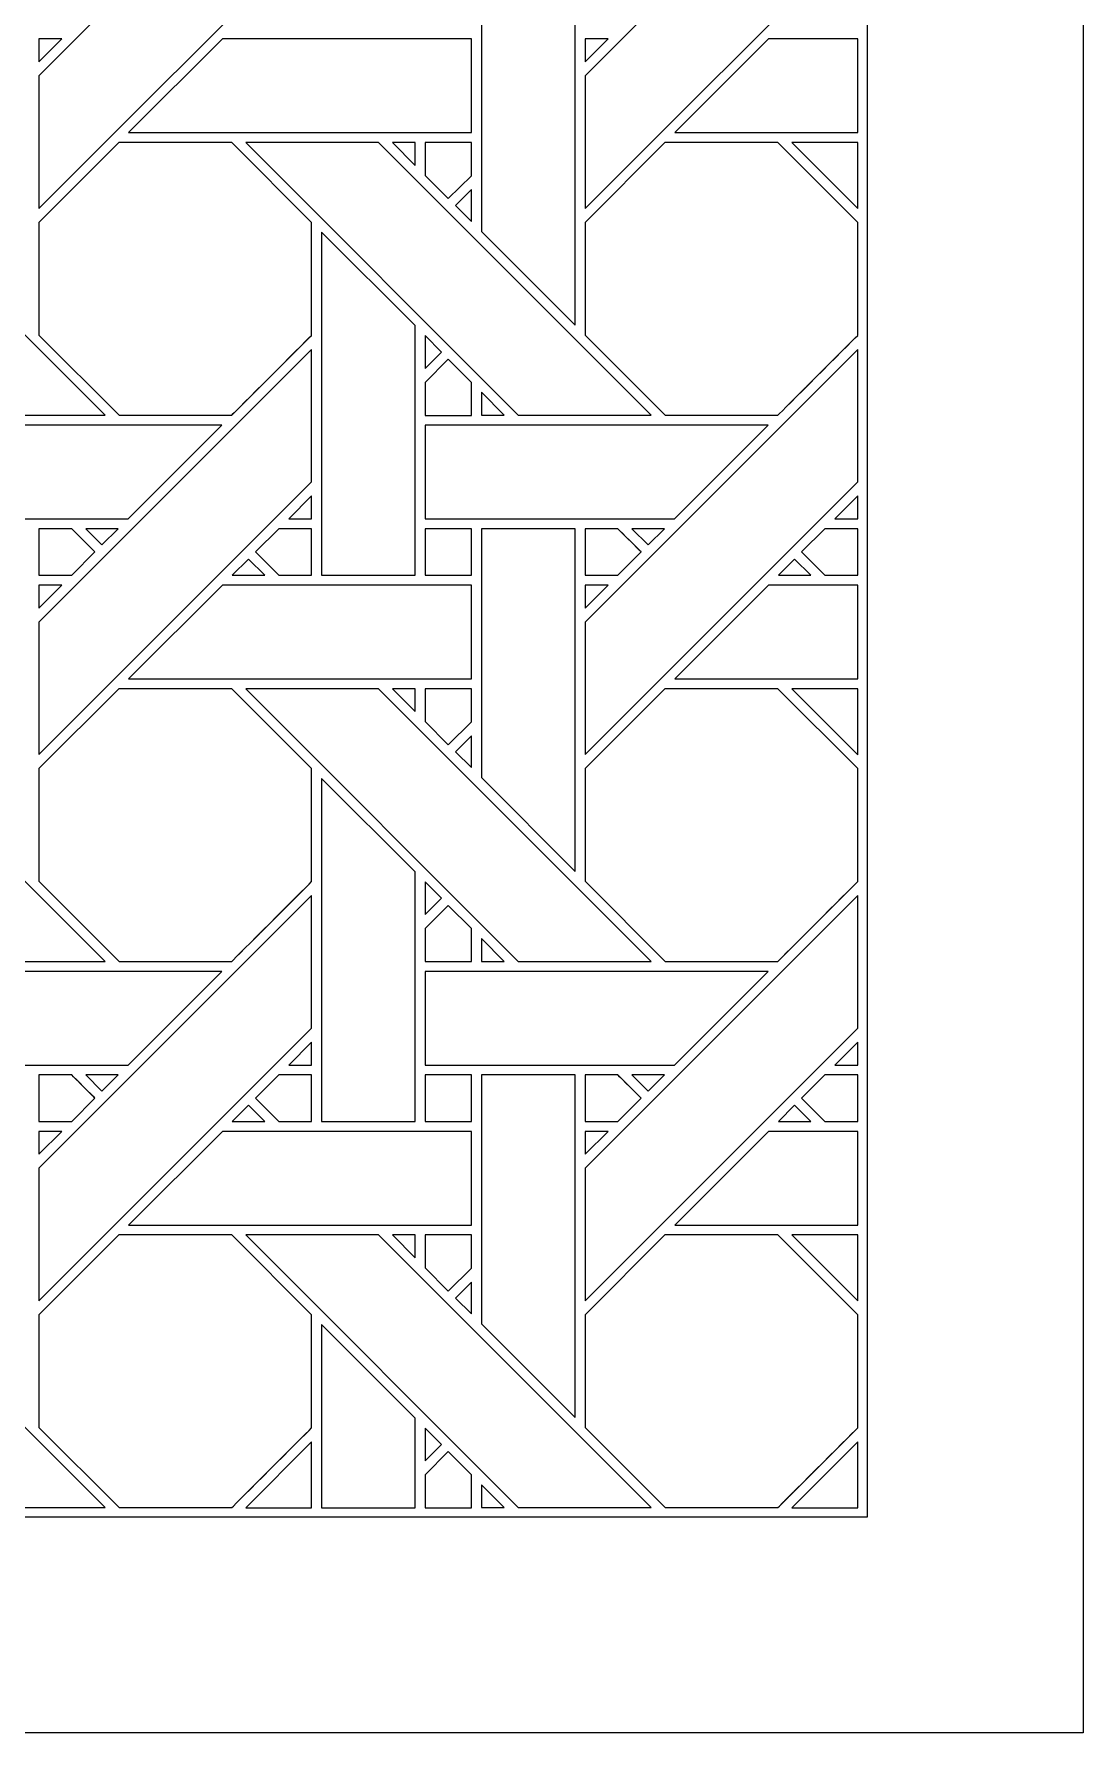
# Model space of a CAD drawing. Header units: inches. Extents: x 9.38 to 15.38, y 6.09 to 12.09.
# Drawn here: x 13.561 to 15.383, y 6.095 to 9.046 of the extents above; entities that cross this region are included whole.
import ezdxf

# ---------------------------------------------------------------- set-up
doc = ezdxf.new("R2010")
doc.units = ezdxf.units.IN
doc.header["$MEASUREMENT"] = 0
doc.layers.add('Design', color=7, linetype='Continuous', lineweight=0)

msp = doc.modelspace()

# ---------------------------------------------------------------- linework, layer by layer
at = {"layer": 'Design'}
for points, knots in [([(9.3829, 12.0948), (9.3829, 12.0948), (9.3829, 6.0948), (9.3829, 6.0948), (9.3829, 6.0948), (15.3829, 6.0948), (15.3829, 6.0948), (15.3829, 6.0948), (15.3829, 12.0948), (15.3829, 12.0948), (15.3829, 12.0948), (9.3829, 12.0948), (9.3829, 12.0948)], [0, 0, 0, 0, 1, 1, 1, 2, 2, 2, 3, 3, 3, 4, 4, 4, 4]), ([(9.7577, 11.7199), (9.7577, 11.7199), (9.7577, 6.4696), (9.7577, 6.4696), (9.7577, 6.4696), (15.008, 6.4696), (15.008, 6.4696), (15.008, 6.4696), (15.008, 11.7199), (15.008, 11.7199), (15.008, 11.7199), (9.7577, 11.7199), (9.7577, 11.7199)], [0, 0, 0, 0, 1, 1, 1, 2, 2, 2, 3, 3, 3, 4, 4, 4, 4]), ([(14.0428, 9.2166), (14.0428, 9.2166), (13.5691, 8.743), (13.5691, 8.743), (13.5691, 8.743), (13.5691, 8.9731), (13.5691, 8.9731), (13.5691, 8.9731), (14.0428, 9.4467), (14.0428, 9.4467), (14.0428, 9.4467), (14.0428, 9.2166), (14.0428, 9.2166)], [0, 0, 0, 0, 1, 1, 1, 2, 2, 2, 3, 3, 3, 4, 4, 4, 4]), ([(14.9915, 9.2166), (14.9915, 9.2166), (14.5179, 8.743), (14.5179, 8.743), (14.5179, 8.743), (14.5179, 8.9731), (14.5179, 8.9731), (14.5179, 8.9731), (14.9915, 9.4467), (14.9915, 9.4467), (14.9915, 9.4467), (14.9915, 9.2166), (14.9915, 9.2166)], [0, 0, 0, 0, 1, 1, 1, 2, 2, 2, 3, 3, 3, 4, 4, 4, 4]), ([(14.5007, 8.5401), (14.5007, 8.5401), (14.3378, 8.703), (14.3378, 8.703), (14.3378, 8.703), (14.3378, 9.1352), (14.3378, 9.1352), (14.3378, 9.1352), (14.5007, 9.1352), (14.5007, 9.1352), (14.5007, 9.1352), (14.5007, 8.5401), (14.5007, 8.5401)], [0, 0, 0, 0, 1, 1, 1, 2, 2, 2, 3, 3, 3, 4, 4, 4, 4]), ([(13.609, 9.0373), (13.609, 9.0373), (13.5691, 8.9975), (13.5691, 8.9975), (13.5691, 8.9975), (13.5691, 9.0373), (13.5691, 9.0373), (13.5691, 9.0373), (13.609, 9.0373), (13.609, 9.0373)], [0, 0, 0, 0, 1, 1, 1, 2, 2, 2, 3, 3, 3, 3]), ([(14.3203, 9.0373), (14.3203, 9.0373), (14.3203, 8.8745), (14.3203, 8.8745), (14.3203, 8.8745), (13.725, 8.8745), (13.725, 8.8745), (13.725, 8.8745), (13.8878, 9.0373), (13.8878, 9.0373), (13.8878, 9.0373), (14.3203, 9.0373), (14.3203, 9.0373)], [0, 0, 0, 0, 1, 1, 1, 2, 2, 2, 3, 3, 3, 4, 4, 4, 4]), ([(14.5577, 9.0373), (14.5577, 9.0373), (14.5179, 8.9974), (14.5179, 8.9974), (14.5179, 8.9974), (14.5179, 9.0373), (14.5179, 9.0373), (14.5179, 9.0373), (14.5577, 9.0373), (14.5577, 9.0373)], [0, 0, 0, 0, 1, 1, 1, 2, 2, 2, 3, 3, 3, 3]), ([(14.9915, 8.8745), (14.9915, 8.8745), (14.6737, 8.8745), (14.6737, 8.8745), (14.6737, 8.8745), (14.8365, 9.0373), (14.8365, 9.0373), (14.8365, 9.0373), (14.9915, 9.0373), (14.9915, 9.0373), (14.9915, 9.0373), (14.9915, 8.8745), (14.9915, 8.8745)], [0, 0, 0, 0, 1, 1, 1, 2, 2, 2, 3, 3, 3, 4, 4, 4, 4]), ([(13.4531, 8.3837), (13.4531, 8.3837), (12.9795, 8.8573), (12.9795, 8.8573), (12.9795, 8.8573), (13.2105, 8.8573), (13.2105, 8.8573), (13.2105, 8.8573), (13.6841, 8.3837), (13.6841, 8.3837), (13.6841, 8.3837), (13.4531, 8.3837), (13.4531, 8.3837)], [0, 0, 0, 0, 1, 1, 1, 2, 2, 2, 3, 3, 3, 4, 4, 4, 4]), ([(13.7078, 8.8573), (13.7078, 8.8573), (13.904, 8.8573), (13.904, 8.8573), (13.904, 8.8573), (14.0428, 8.7186), (14.0428, 8.7186), (14.0428, 8.7186), (14.0428, 8.5224), (14.0428, 8.5224), (14.025, 8.5045), (13.9131, 8.3927), (13.9041, 8.3837), (13.9041, 8.3837), (13.7084, 8.3837), (13.7084, 8.3837), (13.7084, 8.3837), (13.5691, 8.5229), (13.5691, 8.5229), (13.5691, 8.5229), (13.5691, 8.7186), (13.5691, 8.7186), (13.5691, 8.7186), (13.7078, 8.8573), (13.7078, 8.8573)], [0, 0, 0, 0, 1, 1, 1, 2, 2, 2, 3, 3, 3, 4, 4, 4, 5, 5, 5, 6, 6, 6, 7, 7, 7, 8, 8, 8, 8]), ([(14.0428, 8.5224), (14.0243, 8.5038), (13.9125, 8.3922), (13.9041, 8.3837), (13.9041, 8.3837), (13.7084, 8.3837), (13.7084, 8.3837), (13.7084, 8.3837), (13.5691, 8.5229), (13.5691, 8.5229), (13.5691, 8.5229), (13.5691, 8.7186), (13.5691, 8.7186), (13.5691, 8.7186), (13.7078, 8.8573), (13.7078, 8.8573), (13.7078, 8.8573), (13.904, 8.8573), (13.904, 8.8573), (13.904, 8.8573), (14.0428, 8.7186), (14.0428, 8.7186), (14.0428, 8.7186), (14.0428, 8.5224), (14.0428, 8.5224)], [0, 0, 0, 0, 1, 1, 1, 2, 2, 2, 3, 3, 3, 4, 4, 4, 5, 5, 5, 6, 6, 6, 7, 7, 7, 8, 8, 8, 8]), ([(14.4018, 8.3837), (14.4018, 8.3837), (13.9283, 8.8573), (13.9283, 8.8573), (13.9283, 8.8573), (14.1592, 8.8573), (14.1592, 8.8573), (14.1592, 8.8573), (14.6329, 8.3837), (14.6329, 8.3837), (14.6329, 8.3837), (14.4018, 8.3837), (14.4018, 8.3837)], [0, 0, 0, 0, 1, 1, 1, 2, 2, 2, 3, 3, 3, 4, 4, 4, 4]), ([(14.2228, 8.8573), (14.2228, 8.8573), (14.2228, 8.8175), (14.2228, 8.8175), (14.2228, 8.8175), (14.1833, 8.8573), (14.1833, 8.8573), (14.1833, 8.8573), (14.2228, 8.8573), (14.2228, 8.8573)], [0, 0, 0, 0, 1, 1, 1, 2, 2, 2, 3, 3, 3, 3]), ([(14.3203, 8.8573), (14.3203, 8.8573), (14.3203, 8.7997), (14.3203, 8.7997), (14.3203, 8.7997), (14.2803, 8.7598), (14.2803, 8.7598), (14.2803, 8.7598), (14.24, 8.8001), (14.24, 8.8001), (14.24, 8.8001), (14.24, 8.8573), (14.24, 8.8573), (14.24, 8.8573), (14.3203, 8.8573), (14.3203, 8.8573)], [0, 0, 0, 0, 1, 1, 1, 2, 2, 2, 3, 3, 3, 4, 4, 4, 5, 5, 5, 5]), ([(14.2803, 8.7598), (14.2803, 8.7598), (14.24, 8.8001), (14.24, 8.8001), (14.24, 8.8001), (14.24, 8.8573), (14.24, 8.8573), (14.24, 8.8573), (14.3203, 8.8573), (14.3203, 8.8573), (14.3203, 8.8573), (14.3203, 8.7997), (14.3203, 8.7997), (14.3203, 8.7997), (14.2803, 8.7598), (14.2803, 8.7598)], [0, 0, 0, 0, 1, 1, 1, 2, 2, 2, 3, 3, 3, 4, 4, 4, 5, 5, 5, 5]), ([(14.8528, 8.3837), (14.8528, 8.3837), (14.6571, 8.3837), (14.6571, 8.3837), (14.6571, 8.3837), (14.5179, 8.5229), (14.5179, 8.5229), (14.5179, 8.5229), (14.5179, 8.7186), (14.5179, 8.7186), (14.5179, 8.7186), (14.6566, 8.8573), (14.6566, 8.8573), (14.6566, 8.8573), (14.8528, 8.8573), (14.8528, 8.8573), (14.8528, 8.8573), (14.9915, 8.7186), (14.9915, 8.7186), (14.9915, 8.7186), (14.9915, 8.5224), (14.9915, 8.5224), (14.9737, 8.5045), (14.8618, 8.3927), (14.8528, 8.3837)], [0, 0, 0, 0, 1, 1, 1, 2, 2, 2, 3, 3, 3, 4, 4, 4, 5, 5, 5, 6, 6, 6, 7, 7, 7, 8, 8, 8, 8]), ([(14.9915, 8.5224), (14.9735, 8.5042), (14.8616, 8.3925), (14.8528, 8.3837), (14.8528, 8.3837), (14.6571, 8.3837), (14.6571, 8.3837), (14.6571, 8.3837), (14.5179, 8.5229), (14.5179, 8.5229), (14.5179, 8.5229), (14.5179, 8.7186), (14.5179, 8.7186), (14.5179, 8.7186), (14.6566, 8.8573), (14.6566, 8.8573), (14.6566, 8.8573), (14.8528, 8.8573), (14.8528, 8.8573), (14.8528, 8.8573), (14.9915, 8.7186), (14.9915, 8.7186), (14.9915, 8.7186), (14.9915, 8.5224), (14.9915, 8.5224)], [0, 0, 0, 0, 1, 1, 1, 2, 2, 2, 3, 3, 3, 4, 4, 4, 5, 5, 5, 6, 6, 6, 7, 7, 7, 8, 8, 8, 8]), ([(14.877, 8.8573), (14.877, 8.8573), (14.9915, 8.8573), (14.9915, 8.8573), (14.9915, 8.8573), (14.9915, 8.7428), (14.9915, 8.7428), (14.9915, 8.7428), (14.877, 8.8573), (14.877, 8.8573)], [0, 0, 0, 0, 1, 1, 1, 2, 2, 2, 3, 3, 3, 3]), ([(14.3203, 8.7755), (14.3203, 8.7755), (14.3203, 8.7203), (14.3203, 8.7203), (14.3203, 8.7203), (14.2925, 8.7477), (14.2925, 8.7477), (14.2925, 8.7477), (14.3203, 8.7755), (14.3203, 8.7755)], [0, 0, 0, 0, 1, 1, 1, 2, 2, 2, 3, 3, 3, 3]), ([(14.0599, 8.1057), (14.0599, 8.1057), (14.0599, 8.7015), (14.0599, 8.7015), (14.0599, 8.7015), (14.2227, 8.5394), (14.2227, 8.5394), (14.2227, 8.5394), (14.2227, 8.1057), (14.2227, 8.1057), (14.2227, 8.1057), (14.0599, 8.1057), (14.0599, 8.1057)], [0, 0, 0, 0, 1, 1, 1, 2, 2, 2, 3, 3, 3, 4, 4, 4, 4]), ([(14.24, 8.4651), (14.24, 8.4651), (14.24, 8.5219), (14.24, 8.5219), (14.24, 8.5219), (14.2682, 8.4933), (14.2682, 8.4933), (14.2682, 8.4933), (14.24, 8.4651), (14.24, 8.4651)], [0, 0, 0, 0, 1, 1, 1, 2, 2, 2, 3, 3, 3, 3]), ([(14.0428, 8.2679), (14.0428, 8.2679), (13.5691, 7.7943), (13.5691, 7.7943), (13.5691, 7.7943), (13.5691, 8.0244), (13.5691, 8.0244), (13.5691, 8.0244), (14.0428, 8.498), (14.0428, 8.498), (14.0428, 8.498), (14.0428, 8.2679), (14.0428, 8.2679)], [0, 0, 0, 0, 1, 1, 1, 2, 2, 2, 3, 3, 3, 4, 4, 4, 4]), ([(14.24, 8.3834), (14.24, 8.3834), (14.24, 8.4407), (14.24, 8.4407), (14.24, 8.4407), (14.2803, 8.4811), (14.2803, 8.4811), (14.2803, 8.4811), (14.3207, 8.4407), (14.3207, 8.4407), (14.3207, 8.4407), (14.3207, 8.3834), (14.3207, 8.3834), (14.3207, 8.3834), (14.24, 8.3834), (14.24, 8.3834)], [0, 0, 0, 0, 1, 1, 1, 2, 2, 2, 3, 3, 3, 4, 4, 4, 5, 5, 5, 5]), ([(14.2803, 8.4811), (14.2803, 8.4811), (14.3207, 8.4407), (14.3207, 8.4407), (14.3207, 8.4407), (14.3207, 8.3834), (14.3207, 8.3834), (14.3207, 8.3834), (14.24, 8.3834), (14.24, 8.3834), (14.24, 8.3834), (14.24, 8.4407), (14.24, 8.4407), (14.24, 8.4407), (14.2803, 8.4811), (14.2803, 8.4811)], [0, 0, 0, 0, 1, 1, 1, 2, 2, 2, 3, 3, 3, 4, 4, 4, 5, 5, 5, 5]), ([(14.9915, 8.2679), (14.9915, 8.2679), (14.5179, 7.7943), (14.5179, 7.7943), (14.5179, 7.7943), (14.5179, 8.0244), (14.5179, 8.0244), (14.5179, 8.0244), (14.9915, 8.498), (14.9915, 8.498), (14.9915, 8.498), (14.9915, 8.2679), (14.9915, 8.2679)], [0, 0, 0, 0, 1, 1, 1, 2, 2, 2, 3, 3, 3, 4, 4, 4, 4]), ([(14.3379, 8.3837), (14.3379, 8.3837), (14.3379, 8.4235), (14.3379, 8.4235), (14.3379, 8.4235), (14.3776, 8.3837), (14.3776, 8.3837), (14.3776, 8.3837), (14.3379, 8.3837), (14.3379, 8.3837)], [0, 0, 0, 0, 1, 1, 1, 2, 2, 2, 3, 3, 3, 3]), ([(13.2913, 8.2037), (13.2913, 8.2037), (13.2913, 8.3664), (13.2913, 8.3664), (13.2913, 8.3664), (13.887, 8.3664), (13.887, 8.3664), (13.887, 8.3664), (13.7242, 8.2037), (13.7242, 8.2037), (13.7242, 8.2037), (13.2913, 8.2037), (13.2913, 8.2037)], [0, 0, 0, 0, 1, 1, 1, 2, 2, 2, 3, 3, 3, 4, 4, 4, 4]), ([(14.24, 8.2037), (14.24, 8.2037), (14.24, 8.3664), (14.24, 8.3664), (14.24, 8.3664), (14.8357, 8.3664), (14.8357, 8.3664), (14.8357, 8.3664), (14.673, 8.2037), (14.673, 8.2037), (14.673, 8.2037), (14.24, 8.2037), (14.24, 8.2037)], [0, 0, 0, 0, 1, 1, 1, 2, 2, 2, 3, 3, 3, 4, 4, 4, 4]), ([(14.003, 8.2038), (14.003, 8.2038), (14.0428, 8.2435), (14.0428, 8.2435), (14.0428, 8.2435), (14.0428, 8.2038), (14.0428, 8.2038), (14.0428, 8.2038), (14.003, 8.2038), (14.003, 8.2038)], [0, 0, 0, 0, 1, 1, 1, 2, 2, 2, 3, 3, 3, 3]), ([(14.9517, 8.2038), (14.9517, 8.2038), (14.9915, 8.2435), (14.9915, 8.2435), (14.9915, 8.2435), (14.9915, 8.2038), (14.9915, 8.2038), (14.9915, 8.2038), (14.9517, 8.2038), (14.9517, 8.2038)], [0, 0, 0, 0, 1, 1, 1, 2, 2, 2, 3, 3, 3, 3]), ([(13.6262, 8.1865), (13.6313, 8.1813), (13.6621, 8.1505), (13.6665, 8.1461), (13.6665, 8.1461), (13.6261, 8.1057), (13.6261, 8.1057), (13.6261, 8.1057), (13.5691, 8.1057), (13.5691, 8.1057), (13.5691, 8.1057), (13.5691, 8.1865), (13.5691, 8.1865), (13.5691, 8.1865), (13.6262, 8.1865), (13.6262, 8.1865)], [0, 0, 0, 0, 1, 1, 1, 2, 2, 2, 3, 3, 3, 4, 4, 4, 5, 5, 5, 5]), ([(13.5691, 8.1057), (13.5691, 8.1057), (13.5691, 8.1865), (13.5691, 8.1865), (13.5691, 8.1865), (13.6262, 8.1865), (13.6262, 8.1865), (13.6316, 8.1811), (13.6665, 8.1461), (13.6665, 8.1461), (13.6665, 8.1461), (13.6261, 8.1057), (13.6261, 8.1057), (13.6261, 8.1057), (13.5691, 8.1057), (13.5691, 8.1057)], [0, 0, 0, 0, 1, 1, 1, 2, 2, 2, 3, 3, 3, 4, 4, 4, 5, 5, 5, 5]), ([(13.6505, 8.1865), (13.6505, 8.1865), (13.707, 8.1865), (13.707, 8.1865), (13.707, 8.1865), (13.6787, 8.1583), (13.6787, 8.1583), (13.6787, 8.1583), (13.6505, 8.1865), (13.6505, 8.1865)], [0, 0, 0, 0, 1, 1, 1, 2, 2, 2, 3, 3, 3, 3]), ([(13.9857, 8.1057), (13.9857, 8.1057), (13.9453, 8.1461), (13.9453, 8.1461), (13.9453, 8.1461), (13.9858, 8.1865), (13.9858, 8.1865), (13.9858, 8.1865), (14.0428, 8.1865), (14.0428, 8.1865), (14.0428, 8.1865), (14.0428, 8.1057), (14.0428, 8.1057), (14.0428, 8.1057), (13.9857, 8.1057), (13.9857, 8.1057)], [0, 0, 0, 0, 1, 1, 1, 2, 2, 2, 3, 3, 3, 4, 4, 4, 5, 5, 5, 5]), ([(14.0428, 8.1057), (14.0428, 8.1057), (13.9857, 8.1057), (13.9857, 8.1057), (13.9857, 8.1057), (13.9453, 8.1461), (13.9453, 8.1461), (13.9453, 8.1461), (13.9858, 8.1865), (13.9858, 8.1865), (13.9858, 8.1865), (14.0428, 8.1865), (14.0428, 8.1865), (14.0428, 8.1865), (14.0428, 8.1057), (14.0428, 8.1057)], [0, 0, 0, 0, 1, 1, 1, 2, 2, 2, 3, 3, 3, 4, 4, 4, 5, 5, 5, 5]), ([(14.24, 8.1865), (14.24, 8.1865), (14.3203, 8.1865), (14.3203, 8.1865), (14.3203, 8.1865), (14.3203, 8.1057), (14.3203, 8.1057), (14.3203, 8.1057), (14.24, 8.1057), (14.24, 8.1057), (14.24, 8.1057), (14.24, 8.1865), (14.24, 8.1865)], [0, 0, 0, 0, 1, 1, 1, 2, 2, 2, 3, 3, 3, 4, 4, 4, 4]), ([(14.24, 8.1057), (14.24, 8.1057), (14.24, 8.1865), (14.24, 8.1865), (14.24, 8.1865), (14.3203, 8.1865), (14.3203, 8.1865), (14.3203, 8.1865), (14.3203, 8.1057), (14.3203, 8.1057), (14.3203, 8.1057), (14.24, 8.1057), (14.24, 8.1057)], [0, 0, 0, 0, 1, 1, 1, 2, 2, 2, 3, 3, 3, 4, 4, 4, 4]), ([(14.5007, 7.5914), (14.5007, 7.5914), (14.3378, 7.7543), (14.3378, 7.7543), (14.3378, 7.7543), (14.3378, 8.1865), (14.3378, 8.1865), (14.3378, 8.1865), (14.5007, 8.1865), (14.5007, 8.1865), (14.5007, 8.1865), (14.5007, 7.5914), (14.5007, 7.5914)], [0, 0, 0, 0, 1, 1, 1, 2, 2, 2, 3, 3, 3, 4, 4, 4, 4]), ([(14.5179, 8.1865), (14.5179, 8.1865), (14.5749, 8.1865), (14.5749, 8.1865), (14.5801, 8.1813), (14.6108, 8.1505), (14.6153, 8.1461), (14.6153, 8.1461), (14.5748, 8.1057), (14.5748, 8.1057), (14.5748, 8.1057), (14.5179, 8.1057), (14.5179, 8.1057), (14.5179, 8.1057), (14.5179, 8.1865), (14.5179, 8.1865)], [0, 0, 0, 0, 1, 1, 1, 2, 2, 2, 3, 3, 3, 4, 4, 4, 5, 5, 5, 5]), ([(14.5179, 8.1057), (14.5179, 8.1057), (14.5179, 8.1865), (14.5179, 8.1865), (14.5179, 8.1865), (14.5749, 8.1865), (14.5749, 8.1865), (14.5749, 8.1865), (14.6153, 8.1461), (14.6153, 8.1461), (14.6153, 8.1461), (14.5748, 8.1057), (14.5748, 8.1057), (14.5748, 8.1057), (14.5179, 8.1057), (14.5179, 8.1057)], [0, 0, 0, 0, 1, 1, 1, 2, 2, 2, 3, 3, 3, 4, 4, 4, 5, 5, 5, 5]), ([(14.5993, 8.1865), (14.5993, 8.1865), (14.6557, 8.1865), (14.6557, 8.1865), (14.6557, 8.1865), (14.6275, 8.1583), (14.6275, 8.1583), (14.6275, 8.1583), (14.5993, 8.1865), (14.5993, 8.1865)], [0, 0, 0, 0, 1, 1, 1, 2, 2, 2, 3, 3, 3, 3]), ([(14.9915, 8.1057), (14.9915, 8.1057), (14.9344, 8.1057), (14.9344, 8.1057), (14.9344, 8.1057), (14.8941, 8.1461), (14.8941, 8.1461), (14.8941, 8.1461), (14.9345, 8.1865), (14.9345, 8.1865), (14.9345, 8.1865), (14.9915, 8.1865), (14.9915, 8.1865), (14.9915, 8.1865), (14.9915, 8.1057), (14.9915, 8.1057)], [0, 0, 0, 0, 1, 1, 1, 2, 2, 2, 3, 3, 3, 4, 4, 4, 5, 5, 5, 5]), ([(14.8941, 8.1461), (14.8941, 8.1461), (14.9345, 8.1865), (14.9345, 8.1865), (14.9345, 8.1865), (14.9915, 8.1865), (14.9915, 8.1865), (14.9915, 8.1865), (14.9915, 8.1057), (14.9915, 8.1057), (14.9915, 8.1057), (14.9344, 8.1057), (14.9344, 8.1057), (14.9344, 8.1057), (14.8941, 8.1461), (14.8941, 8.1461)], [0, 0, 0, 0, 1, 1, 1, 2, 2, 2, 3, 3, 3, 4, 4, 4, 5, 5, 5, 5]), ([(13.905, 8.1057), (13.905, 8.1057), (13.9332, 8.1339), (13.9332, 8.1339), (13.9332, 8.1339), (13.9615, 8.1057), (13.9615, 8.1057), (13.9615, 8.1057), (13.905, 8.1057), (13.905, 8.1057)], [0, 0, 0, 0, 1, 1, 1, 2, 2, 2, 3, 3, 3, 3]), ([(14.9102, 8.1057), (14.9102, 8.1057), (14.8537, 8.1057), (14.8537, 8.1057), (14.8537, 8.1057), (14.8819, 8.1339), (14.8819, 8.1339), (14.8819, 8.1339), (14.9102, 8.1057), (14.9102, 8.1057)], [0, 0, 0, 0, 1, 1, 1, 2, 2, 2, 3, 3, 3, 3]), ([(13.609, 8.0885), (13.609, 8.0885), (13.5691, 8.0487), (13.5691, 8.0487), (13.5691, 8.0487), (13.5691, 8.0885), (13.5691, 8.0885), (13.5691, 8.0885), (13.609, 8.0885), (13.609, 8.0885)], [0, 0, 0, 0, 1, 1, 1, 2, 2, 2, 3, 3, 3, 3]), ([(14.3203, 8.0885), (14.3203, 8.0885), (14.3203, 7.9257), (14.3203, 7.9257), (14.3203, 7.9257), (13.725, 7.9257), (13.725, 7.9257), (13.725, 7.9257), (13.8878, 8.0885), (13.8878, 8.0885), (13.8878, 8.0885), (14.3203, 8.0885), (14.3203, 8.0885)], [0, 0, 0, 0, 1, 1, 1, 2, 2, 2, 3, 3, 3, 4, 4, 4, 4]), ([(14.5577, 8.0885), (14.5577, 8.0885), (14.5179, 8.0487), (14.5179, 8.0487), (14.5179, 8.0487), (14.5179, 8.0885), (14.5179, 8.0885), (14.5179, 8.0885), (14.5577, 8.0885), (14.5577, 8.0885)], [0, 0, 0, 0, 1, 1, 1, 2, 2, 2, 3, 3, 3, 3]), ([(14.9915, 7.9257), (14.9915, 7.9257), (14.6737, 7.9257), (14.6737, 7.9257), (14.6737, 7.9257), (14.8365, 8.0885), (14.8365, 8.0885), (14.8365, 8.0885), (14.9915, 8.0885), (14.9915, 8.0885), (14.9915, 8.0885), (14.9915, 7.9257), (14.9915, 7.9257)], [0, 0, 0, 0, 1, 1, 1, 2, 2, 2, 3, 3, 3, 4, 4, 4, 4]), ([(12.9795, 7.9086), (12.9795, 7.9086), (13.2105, 7.9086), (13.2105, 7.9086), (13.2105, 7.9086), (13.6841, 7.435), (13.6841, 7.435), (13.6841, 7.435), (13.4531, 7.435), (13.4531, 7.435), (13.4531, 7.435), (12.9795, 7.9086), (12.9795, 7.9086)], [0, 0, 0, 0, 1, 1, 1, 2, 2, 2, 3, 3, 3, 4, 4, 4, 4]), ([(13.7078, 7.9086), (13.7078, 7.9086), (13.904, 7.9086), (13.904, 7.9086), (13.904, 7.9086), (14.0428, 7.7699), (14.0428, 7.7699), (14.0428, 7.7699), (14.0428, 7.5737), (14.0428, 7.5737), (14.025, 7.5557), (13.9131, 7.444), (13.9041, 7.435), (13.9041, 7.435), (13.7084, 7.435), (13.7084, 7.435), (13.7084, 7.435), (13.5691, 7.5742), (13.5691, 7.5742), (13.5691, 7.5742), (13.5691, 7.7699), (13.5691, 7.7699), (13.5691, 7.7699), (13.7078, 7.9086), (13.7078, 7.9086)], [0, 0, 0, 0, 1, 1, 1, 2, 2, 2, 3, 3, 3, 4, 4, 4, 5, 5, 5, 6, 6, 6, 7, 7, 7, 8, 8, 8, 8]), ([(13.5691, 7.5742), (13.5691, 7.5742), (13.5691, 7.7699), (13.5691, 7.7699), (13.5691, 7.7699), (13.7078, 7.9086), (13.7078, 7.9086), (13.7078, 7.9086), (13.904, 7.9086), (13.904, 7.9086), (13.904, 7.9086), (14.0428, 7.7699), (14.0428, 7.7699), (14.0428, 7.7699), (14.0428, 7.5737), (14.0428, 7.5737), (14.0248, 7.5555), (13.9129, 7.4438), (13.9041, 7.435), (13.9041, 7.435), (13.7084, 7.435), (13.7084, 7.435), (13.7084, 7.435), (13.5691, 7.5742), (13.5691, 7.5742)], [0, 0, 0, 0, 1, 1, 1, 2, 2, 2, 3, 3, 3, 4, 4, 4, 5, 5, 5, 6, 6, 6, 7, 7, 7, 8, 8, 8, 8]), ([(14.4018, 7.435), (14.4018, 7.435), (13.9283, 7.9086), (13.9283, 7.9086), (13.9283, 7.9086), (14.1592, 7.9086), (14.1592, 7.9086), (14.1592, 7.9086), (14.6329, 7.435), (14.6329, 7.435), (14.6329, 7.435), (14.4018, 7.435), (14.4018, 7.435)], [0, 0, 0, 0, 1, 1, 1, 2, 2, 2, 3, 3, 3, 4, 4, 4, 4]), ([(14.2228, 7.9086), (14.2228, 7.9086), (14.2228, 7.8688), (14.2228, 7.8688), (14.2228, 7.8688), (14.1833, 7.9086), (14.1833, 7.9086), (14.1833, 7.9086), (14.2228, 7.9086), (14.2228, 7.9086)], [0, 0, 0, 0, 1, 1, 1, 2, 2, 2, 3, 3, 3, 3]), ([(14.3203, 7.9086), (14.3203, 7.9086), (14.3203, 7.851), (14.3203, 7.851), (14.3203, 7.851), (14.2803, 7.8111), (14.2803, 7.8111), (14.2803, 7.8111), (14.24, 7.8514), (14.24, 7.8514), (14.24, 7.8514), (14.24, 7.9086), (14.24, 7.9086), (14.24, 7.9086), (14.3203, 7.9086), (14.3203, 7.9086)], [0, 0, 0, 0, 1, 1, 1, 2, 2, 2, 3, 3, 3, 4, 4, 4, 5, 5, 5, 5]), ([(14.2803, 7.8111), (14.2803, 7.8111), (14.24, 7.8514), (14.24, 7.8514), (14.24, 7.8514), (14.24, 7.9086), (14.24, 7.9086), (14.24, 7.9086), (14.3203, 7.9086), (14.3203, 7.9086), (14.3203, 7.9086), (14.3203, 7.851), (14.3203, 7.851), (14.3203, 7.851), (14.2803, 7.8111), (14.2803, 7.8111)], [0, 0, 0, 0, 1, 1, 1, 2, 2, 2, 3, 3, 3, 4, 4, 4, 5, 5, 5, 5]), ([(14.8528, 7.435), (14.8528, 7.435), (14.6571, 7.435), (14.6571, 7.435), (14.6571, 7.435), (14.5179, 7.5742), (14.5179, 7.5742), (14.5179, 7.5742), (14.5179, 7.7699), (14.5179, 7.7699), (14.5179, 7.7699), (14.6566, 7.9086), (14.6566, 7.9086), (14.6566, 7.9086), (14.8528, 7.9086), (14.8528, 7.9086), (14.8528, 7.9086), (14.9915, 7.7699), (14.9915, 7.7699), (14.9915, 7.7699), (14.9915, 7.5737), (14.9915, 7.5737), (14.9737, 7.5557), (14.8618, 7.444), (14.8528, 7.435)], [0, 0, 0, 0, 1, 1, 1, 2, 2, 2, 3, 3, 3, 4, 4, 4, 5, 5, 5, 6, 6, 6, 7, 7, 7, 8, 8, 8, 8]), ([(14.9915, 7.5737), (14.9736, 7.5556), (14.8617, 7.4439), (14.8528, 7.435), (14.8528, 7.435), (14.6571, 7.435), (14.6571, 7.435), (14.6571, 7.435), (14.5179, 7.5742), (14.5179, 7.5742), (14.5179, 7.5742), (14.5179, 7.7699), (14.5179, 7.7699), (14.5179, 7.7699), (14.6566, 7.9086), (14.6566, 7.9086), (14.6566, 7.9086), (14.8528, 7.9086), (14.8528, 7.9086), (14.8528, 7.9086), (14.9915, 7.7699), (14.9915, 7.7699), (14.9915, 7.7699), (14.9915, 7.5737), (14.9915, 7.5737)], [0, 0, 0, 0, 1, 1, 1, 2, 2, 2, 3, 3, 3, 4, 4, 4, 5, 5, 5, 6, 6, 6, 7, 7, 7, 8, 8, 8, 8]), ([(14.877, 7.9086), (14.877, 7.9086), (14.9915, 7.9086), (14.9915, 7.9086), (14.9915, 7.9086), (14.9915, 7.794), (14.9915, 7.794), (14.9915, 7.794), (14.877, 7.9086), (14.877, 7.9086)], [0, 0, 0, 0, 1, 1, 1, 2, 2, 2, 3, 3, 3, 3]), ([(14.3203, 7.8268), (14.3203, 7.8268), (14.3203, 7.7716), (14.3203, 7.7716), (14.3203, 7.7716), (14.2925, 7.799), (14.2925, 7.799), (14.2925, 7.799), (14.3203, 7.8268), (14.3203, 7.8268)], [0, 0, 0, 0, 1, 1, 1, 2, 2, 2, 3, 3, 3, 3]), ([(14.0599, 7.157), (14.0599, 7.157), (14.0599, 7.7528), (14.0599, 7.7528), (14.0599, 7.7528), (14.2227, 7.5906), (14.2227, 7.5906), (14.2227, 7.5906), (14.2227, 7.157), (14.2227, 7.157), (14.2227, 7.157), (14.0599, 7.157), (14.0599, 7.157)], [0, 0, 0, 0, 1, 1, 1, 2, 2, 2, 3, 3, 3, 4, 4, 4, 4]), ([(14.24, 7.5164), (14.24, 7.5164), (14.24, 7.5732), (14.24, 7.5732), (14.24, 7.5732), (14.2682, 7.5446), (14.2682, 7.5446), (14.2682, 7.5446), (14.24, 7.5164), (14.24, 7.5164)], [0, 0, 0, 0, 1, 1, 1, 2, 2, 2, 3, 3, 3, 3]), ([(13.5691, 7.0756), (13.5691, 7.0756), (14.0428, 7.5492), (14.0428, 7.5492), (14.0428, 7.5492), (14.0428, 7.3192), (14.0428, 7.3192), (14.0428, 7.3192), (13.5691, 6.8455), (13.5691, 6.8455), (13.5691, 6.8455), (13.5691, 7.0756), (13.5691, 7.0756)], [0, 0, 0, 0, 1, 1, 1, 2, 2, 2, 3, 3, 3, 4, 4, 4, 4]), ([(14.24, 7.4347), (14.24, 7.4347), (14.24, 7.492), (14.24, 7.492), (14.24, 7.492), (14.2803, 7.5323), (14.2803, 7.5323), (14.2803, 7.5323), (14.3207, 7.492), (14.3207, 7.492), (14.3207, 7.492), (14.3207, 7.4347), (14.3207, 7.4347), (14.3207, 7.4347), (14.24, 7.4347), (14.24, 7.4347)], [0, 0, 0, 0, 1, 1, 1, 2, 2, 2, 3, 3, 3, 4, 4, 4, 5, 5, 5, 5]), ([(14.2803, 7.5323), (14.2803, 7.5323), (14.3207, 7.492), (14.3207, 7.492), (14.3207, 7.492), (14.3207, 7.4347), (14.3207, 7.4347), (14.3207, 7.4347), (14.24, 7.4347), (14.24, 7.4347), (14.24, 7.4347), (14.24, 7.492), (14.24, 7.492), (14.24, 7.492), (14.2803, 7.5323), (14.2803, 7.5323)], [0, 0, 0, 0, 1, 1, 1, 2, 2, 2, 3, 3, 3, 4, 4, 4, 5, 5, 5, 5]), ([(14.9915, 7.3192), (14.9915, 7.3192), (14.5179, 6.8455), (14.5179, 6.8455), (14.5179, 6.8455), (14.5179, 7.0756), (14.5179, 7.0756), (14.5179, 7.0756), (14.9915, 7.5492), (14.9915, 7.5492), (14.9915, 7.5492), (14.9915, 7.3192), (14.9915, 7.3192)], [0, 0, 0, 0, 1, 1, 1, 2, 2, 2, 3, 3, 3, 4, 4, 4, 4]), ([(14.3379, 7.4349), (14.3379, 7.4349), (14.3379, 7.4747), (14.3379, 7.4747), (14.3379, 7.4747), (14.3776, 7.4349), (14.3776, 7.4349), (14.3776, 7.4349), (14.3379, 7.4349), (14.3379, 7.4349)], [0, 0, 0, 0, 1, 1, 1, 2, 2, 2, 3, 3, 3, 3]), ([(13.2913, 7.255), (13.2913, 7.255), (13.2913, 7.4177), (13.2913, 7.4177), (13.2913, 7.4177), (13.887, 7.4177), (13.887, 7.4177), (13.887, 7.4177), (13.7242, 7.255), (13.7242, 7.255), (13.7242, 7.255), (13.2913, 7.255), (13.2913, 7.255)], [0, 0, 0, 0, 1, 1, 1, 2, 2, 2, 3, 3, 3, 4, 4, 4, 4]), ([(14.24, 7.255), (14.24, 7.255), (14.24, 7.4177), (14.24, 7.4177), (14.24, 7.4177), (14.8357, 7.4177), (14.8357, 7.4177), (14.8357, 7.4177), (14.673, 7.255), (14.673, 7.255), (14.673, 7.255), (14.24, 7.255), (14.24, 7.255)], [0, 0, 0, 0, 1, 1, 1, 2, 2, 2, 3, 3, 3, 4, 4, 4, 4]), ([(14.003, 7.255), (14.003, 7.255), (14.0428, 7.2948), (14.0428, 7.2948), (14.0428, 7.2948), (14.0428, 7.255), (14.0428, 7.255), (14.0428, 7.255), (14.003, 7.255), (14.003, 7.255)], [0, 0, 0, 0, 1, 1, 1, 2, 2, 2, 3, 3, 3, 3]), ([(14.9517, 7.255), (14.9517, 7.255), (14.9915, 7.2948), (14.9915, 7.2948), (14.9915, 7.2948), (14.9915, 7.255), (14.9915, 7.255), (14.9915, 7.255), (14.9517, 7.255), (14.9517, 7.255)], [0, 0, 0, 0, 1, 1, 1, 2, 2, 2, 3, 3, 3, 3]), ([(13.6262, 7.2377), (13.6313, 7.2326), (13.6621, 7.2018), (13.6665, 7.1974), (13.6665, 7.1974), (13.6261, 7.1569), (13.6261, 7.1569), (13.6261, 7.1569), (13.5691, 7.1569), (13.5691, 7.1569), (13.5691, 7.1569), (13.5691, 7.2377), (13.5691, 7.2377), (13.5691, 7.2377), (13.6262, 7.2377), (13.6262, 7.2377)], [0, 0, 0, 0, 1, 1, 1, 2, 2, 2, 3, 3, 3, 4, 4, 4, 5, 5, 5, 5]), ([(13.5691, 7.1569), (13.5691, 7.1569), (13.5691, 7.2377), (13.5691, 7.2377), (13.5691, 7.2377), (13.6262, 7.2377), (13.6262, 7.2377), (13.6316, 7.2323), (13.6665, 7.1974), (13.6665, 7.1974), (13.6665, 7.1974), (13.6261, 7.1569), (13.6261, 7.1569), (13.6261, 7.1569), (13.5691, 7.1569), (13.5691, 7.1569)], [0, 0, 0, 0, 1, 1, 1, 2, 2, 2, 3, 3, 3, 4, 4, 4, 5, 5, 5, 5]), ([(13.6505, 7.2377), (13.6505, 7.2377), (13.707, 7.2377), (13.707, 7.2377), (13.707, 7.2377), (13.6787, 7.2096), (13.6787, 7.2096), (13.6787, 7.2096), (13.6505, 7.2377), (13.6505, 7.2377)], [0, 0, 0, 0, 1, 1, 1, 2, 2, 2, 3, 3, 3, 3]), ([(13.9857, 7.1569), (13.9857, 7.1569), (13.9453, 7.1973), (13.9453, 7.1973), (13.9453, 7.1973), (13.9858, 7.2377), (13.9858, 7.2377), (13.9858, 7.2377), (14.0428, 7.2377), (14.0428, 7.2377), (14.0428, 7.2377), (14.0428, 7.1569), (14.0428, 7.1569), (14.0428, 7.1569), (13.9857, 7.1569), (13.9857, 7.1569)], [0, 0, 0, 0, 1, 1, 1, 2, 2, 2, 3, 3, 3, 4, 4, 4, 5, 5, 5, 5]), ([(13.9453, 7.1973), (13.9453, 7.1973), (13.9858, 7.2377), (13.9858, 7.2377), (13.9858, 7.2377), (14.0428, 7.2377), (14.0428, 7.2377), (14.0428, 7.2377), (14.0428, 7.1569), (14.0428, 7.1569), (14.0428, 7.1569), (13.9857, 7.1569), (13.9857, 7.1569), (13.9857, 7.1569), (13.9453, 7.1973), (13.9453, 7.1973)], [0, 0, 0, 0, 1, 1, 1, 2, 2, 2, 3, 3, 3, 4, 4, 4, 5, 5, 5, 5]), ([(14.24, 7.1569), (14.24, 7.1569), (14.24, 7.2377), (14.24, 7.2377), (14.24, 7.2377), (14.3203, 7.2377), (14.3203, 7.2377), (14.3203, 7.2377), (14.3203, 7.1569), (14.3203, 7.1569), (14.3203, 7.1569), (14.24, 7.1569), (14.24, 7.1569)], [0, 0, 0, 0, 1, 1, 1, 2, 2, 2, 3, 3, 3, 4, 4, 4, 4]), ([(14.24, 7.1569), (14.24, 7.1569), (14.24, 7.2377), (14.24, 7.2377), (14.24, 7.2377), (14.3203, 7.2377), (14.3203, 7.2377), (14.3203, 7.2377), (14.3203, 7.1569), (14.3203, 7.1569), (14.3203, 7.1569), (14.24, 7.1569), (14.24, 7.1569)], [0, 0, 0, 0, 1, 1, 1, 2, 2, 2, 3, 3, 3, 4, 4, 4, 4]), ([(14.5007, 7.2377), (14.5007, 7.2377), (14.5007, 6.6426), (14.5007, 6.6426), (14.5007, 6.6426), (14.3378, 6.8055), (14.3378, 6.8055), (14.3378, 6.8055), (14.3378, 7.2377), (14.3378, 7.2377), (14.3378, 7.2377), (14.5007, 7.2377), (14.5007, 7.2377)], [0, 0, 0, 0, 1, 1, 1, 2, 2, 2, 3, 3, 3, 4, 4, 4, 4]), ([(14.5179, 7.2377), (14.5179, 7.2377), (14.5749, 7.2377), (14.5749, 7.2377), (14.5801, 7.2326), (14.6108, 7.2018), (14.6153, 7.1974), (14.6153, 7.1974), (14.5748, 7.1569), (14.5748, 7.1569), (14.5748, 7.1569), (14.5179, 7.1569), (14.5179, 7.1569), (14.5179, 7.1569), (14.5179, 7.2377), (14.5179, 7.2377)], [0, 0, 0, 0, 1, 1, 1, 2, 2, 2, 3, 3, 3, 4, 4, 4, 5, 5, 5, 5]), ([(14.5179, 7.1569), (14.5179, 7.1569), (14.5179, 7.2377), (14.5179, 7.2377), (14.5179, 7.2377), (14.5749, 7.2377), (14.5749, 7.2377), (14.5803, 7.2324), (14.6111, 7.2016), (14.6153, 7.1974), (14.6153, 7.1974), (14.5748, 7.1569), (14.5748, 7.1569), (14.5748, 7.1569), (14.5179, 7.1569), (14.5179, 7.1569)], [0, 0, 0, 0, 1, 1, 1, 2, 2, 2, 3, 3, 3, 4, 4, 4, 5, 5, 5, 5]), ([(14.5993, 7.2377), (14.5993, 7.2377), (14.6557, 7.2377), (14.6557, 7.2377), (14.6557, 7.2377), (14.6275, 7.2096), (14.6275, 7.2096), (14.6275, 7.2096), (14.5993, 7.2377), (14.5993, 7.2377)], [0, 0, 0, 0, 1, 1, 1, 2, 2, 2, 3, 3, 3, 3]), ([(14.9915, 7.1569), (14.9915, 7.1569), (14.9344, 7.1569), (14.9344, 7.1569), (14.9344, 7.1569), (14.8941, 7.1973), (14.8941, 7.1973), (14.8941, 7.1973), (14.9345, 7.2377), (14.9345, 7.2377), (14.9345, 7.2377), (14.9915, 7.2377), (14.9915, 7.2377), (14.9915, 7.2377), (14.9915, 7.1569), (14.9915, 7.1569)], [0, 0, 0, 0, 1, 1, 1, 2, 2, 2, 3, 3, 3, 4, 4, 4, 5, 5, 5, 5]), ([(14.8941, 7.1973), (14.8941, 7.1973), (14.9345, 7.2377), (14.9345, 7.2377), (14.9345, 7.2377), (14.9915, 7.2377), (14.9915, 7.2377), (14.9915, 7.2377), (14.9915, 7.1569), (14.9915, 7.1569), (14.9915, 7.1569), (14.9344, 7.1569), (14.9344, 7.1569), (14.9344, 7.1569), (14.8941, 7.1973), (14.8941, 7.1973)], [0, 0, 0, 0, 1, 1, 1, 2, 2, 2, 3, 3, 3, 4, 4, 4, 5, 5, 5, 5]), ([(13.9615, 7.157), (13.9615, 7.157), (13.905, 7.157), (13.905, 7.157), (13.905, 7.157), (13.9332, 7.1852), (13.9332, 7.1852), (13.9332, 7.1852), (13.9615, 7.157), (13.9615, 7.157)], [0, 0, 0, 0, 1, 1, 1, 2, 2, 2, 3, 3, 3, 3]), ([(14.9102, 7.157), (14.9102, 7.157), (14.8537, 7.157), (14.8537, 7.157), (14.8537, 7.157), (14.8819, 7.1852), (14.8819, 7.1852), (14.8819, 7.1852), (14.9102, 7.157), (14.9102, 7.157)], [0, 0, 0, 0, 1, 1, 1, 2, 2, 2, 3, 3, 3, 3]), ([(13.609, 7.1398), (13.609, 7.1398), (13.5691, 7.1), (13.5691, 7.1), (13.5691, 7.1), (13.5691, 7.1398), (13.5691, 7.1398), (13.5691, 7.1398), (13.609, 7.1398), (13.609, 7.1398)], [0, 0, 0, 0, 1, 1, 1, 2, 2, 2, 3, 3, 3, 3]), ([(13.725, 6.977), (13.725, 6.977), (13.8878, 7.1398), (13.8878, 7.1398), (13.8878, 7.1398), (14.3203, 7.1398), (14.3203, 7.1398), (14.3203, 7.1398), (14.3203, 6.977), (14.3203, 6.977), (14.3203, 6.977), (13.725, 6.977), (13.725, 6.977)], [0, 0, 0, 0, 1, 1, 1, 2, 2, 2, 3, 3, 3, 4, 4, 4, 4]), ([(14.5577, 7.1398), (14.5577, 7.1398), (14.5179, 7.1), (14.5179, 7.1), (14.5179, 7.1), (14.5179, 7.1398), (14.5179, 7.1398), (14.5179, 7.1398), (14.5577, 7.1398), (14.5577, 7.1398)], [0, 0, 0, 0, 1, 1, 1, 2, 2, 2, 3, 3, 3, 3]), ([(14.9915, 6.977), (14.9915, 6.977), (14.6737, 6.977), (14.6737, 6.977), (14.6737, 6.977), (14.8365, 7.1398), (14.8365, 7.1398), (14.8365, 7.1398), (14.9915, 7.1398), (14.9915, 7.1398), (14.9915, 7.1398), (14.9915, 6.977), (14.9915, 6.977)], [0, 0, 0, 0, 1, 1, 1, 2, 2, 2, 3, 3, 3, 4, 4, 4, 4]), ([(12.9795, 6.9599), (12.9795, 6.9599), (13.2105, 6.9599), (13.2105, 6.9599), (13.2105, 6.9599), (13.6841, 6.4862), (13.6841, 6.4862), (13.6841, 6.4862), (13.4531, 6.4862), (13.4531, 6.4862), (13.4531, 6.4862), (12.9795, 6.9599), (12.9795, 6.9599)], [0, 0, 0, 0, 1, 1, 1, 2, 2, 2, 3, 3, 3, 4, 4, 4, 4]), ([(13.7078, 6.9598), (13.7078, 6.9598), (13.904, 6.9598), (13.904, 6.9598), (13.904, 6.9598), (14.0428, 6.8211), (14.0428, 6.8211), (14.0428, 6.8211), (14.0428, 6.6249), (14.0428, 6.6249), (14.025, 6.607), (13.9131, 6.4952), (13.9041, 6.4862), (13.9041, 6.4862), (13.7084, 6.4862), (13.7084, 6.4862), (13.7084, 6.4862), (13.5691, 6.6255), (13.5691, 6.6255), (13.5691, 6.6255), (13.5691, 6.8211), (13.5691, 6.8211), (13.5691, 6.8211), (13.7078, 6.9598), (13.7078, 6.9598)], [0, 0, 0, 0, 1, 1, 1, 2, 2, 2, 3, 3, 3, 4, 4, 4, 5, 5, 5, 6, 6, 6, 7, 7, 7, 8, 8, 8, 8]), ([(13.7084, 6.4862), (13.7084, 6.4862), (13.5691, 6.6255), (13.5691, 6.6255), (13.5691, 6.6255), (13.5691, 6.8211), (13.5691, 6.8211), (13.5691, 6.8211), (13.7078, 6.9598), (13.7078, 6.9598), (13.7078, 6.9598), (13.904, 6.9598), (13.904, 6.9598), (13.904, 6.9598), (14.0428, 6.8211), (14.0428, 6.8211), (14.0428, 6.8211), (14.0428, 6.6249), (14.0428, 6.6249), (14.0247, 6.6067), (13.9129, 6.495), (13.9041, 6.4862), (13.9041, 6.4862), (13.7084, 6.4862), (13.7084, 6.4862)], [0, 0, 0, 0, 1, 1, 1, 2, 2, 2, 3, 3, 3, 4, 4, 4, 5, 5, 5, 6, 6, 6, 7, 7, 7, 8, 8, 8, 8]), ([(13.9283, 6.9599), (13.9283, 6.9599), (14.1592, 6.9599), (14.1592, 6.9599), (14.1592, 6.9599), (14.6329, 6.4862), (14.6329, 6.4862), (14.6329, 6.4862), (14.4018, 6.4862), (14.4018, 6.4862), (14.4018, 6.4862), (13.9283, 6.9599), (13.9283, 6.9599)], [0, 0, 0, 0, 1, 1, 1, 2, 2, 2, 3, 3, 3, 4, 4, 4, 4]), ([(14.2228, 6.9599), (14.2228, 6.9599), (14.2228, 6.92), (14.2228, 6.92), (14.2228, 6.92), (14.1833, 6.9599), (14.1833, 6.9599), (14.1833, 6.9599), (14.2228, 6.9599), (14.2228, 6.9599)], [0, 0, 0, 0, 1, 1, 1, 2, 2, 2, 3, 3, 3, 3]), ([(14.3203, 6.9599), (14.3203, 6.9599), (14.3203, 6.9023), (14.3203, 6.9023), (14.3203, 6.9023), (14.2803, 6.8623), (14.2803, 6.8623), (14.2803, 6.8623), (14.24, 6.9027), (14.24, 6.9027), (14.24, 6.9027), (14.24, 6.9599), (14.24, 6.9599), (14.24, 6.9599), (14.3203, 6.9599), (14.3203, 6.9599)], [0, 0, 0, 0, 1, 1, 1, 2, 2, 2, 3, 3, 3, 4, 4, 4, 5, 5, 5, 5]), ([(14.2803, 6.8623), (14.2803, 6.8623), (14.24, 6.9027), (14.24, 6.9027), (14.24, 6.9027), (14.24, 6.9599), (14.24, 6.9599), (14.24, 6.9599), (14.3203, 6.9599), (14.3203, 6.9599), (14.3203, 6.9599), (14.3203, 6.9023), (14.3203, 6.9023), (14.3203, 6.9023), (14.2803, 6.8623), (14.2803, 6.8623)], [0, 0, 0, 0, 1, 1, 1, 2, 2, 2, 3, 3, 3, 4, 4, 4, 5, 5, 5, 5]), ([(14.9915, 6.6249), (14.9737, 6.607), (14.8618, 6.4952), (14.8528, 6.4862), (14.8528, 6.4862), (14.6571, 6.4862), (14.6571, 6.4862), (14.6571, 6.4862), (14.5179, 6.6255), (14.5179, 6.6255), (14.5179, 6.6255), (14.5179, 6.8211), (14.5179, 6.8211), (14.5179, 6.8211), (14.6566, 6.9598), (14.6566, 6.9598), (14.6566, 6.9598), (14.8528, 6.9598), (14.8528, 6.9598), (14.8528, 6.9598), (14.9915, 6.8211), (14.9915, 6.8211), (14.9915, 6.8211), (14.9915, 6.6249), (14.9915, 6.6249)], [0, 0, 0, 0, 1, 1, 1, 2, 2, 2, 3, 3, 3, 4, 4, 4, 5, 5, 5, 6, 6, 6, 7, 7, 7, 8, 8, 8, 8]), ([(14.8528, 6.4862), (14.8528, 6.4862), (14.6571, 6.4862), (14.6571, 6.4862), (14.6571, 6.4862), (14.5179, 6.6255), (14.5179, 6.6255), (14.5179, 6.6255), (14.5179, 6.8211), (14.5179, 6.8211), (14.5179, 6.8211), (14.6566, 6.9598), (14.6566, 6.9598), (14.6566, 6.9598), (14.8528, 6.9598), (14.8528, 6.9598), (14.8528, 6.9598), (14.9915, 6.8211), (14.9915, 6.8211), (14.9915, 6.8211), (14.9915, 6.6249), (14.9915, 6.6249), (14.9731, 6.6063), (14.8613, 6.4947), (14.8528, 6.4862)], [0, 0, 0, 0, 1, 1, 1, 2, 2, 2, 3, 3, 3, 4, 4, 4, 5, 5, 5, 6, 6, 6, 7, 7, 7, 8, 8, 8, 8]), ([(14.877, 6.9599), (14.877, 6.9599), (14.9915, 6.9599), (14.9915, 6.9599), (14.9915, 6.9599), (14.9915, 6.8453), (14.9915, 6.8453), (14.9915, 6.8453), (14.877, 6.9599), (14.877, 6.9599)], [0, 0, 0, 0, 1, 1, 1, 2, 2, 2, 3, 3, 3, 3]), ([(14.3203, 6.878), (14.3203, 6.878), (14.3203, 6.8229), (14.3203, 6.8229), (14.3203, 6.8229), (14.2925, 6.8503), (14.2925, 6.8503), (14.2925, 6.8503), (14.3203, 6.878), (14.3203, 6.878)], [0, 0, 0, 0, 1, 1, 1, 2, 2, 2, 3, 3, 3, 3]), ([(14.0599, 6.8041), (14.0599, 6.8041), (14.2227, 6.6419), (14.2227, 6.6419), (14.2227, 6.6419), (14.2227, 6.4861), (14.2227, 6.4861), (14.2227, 6.4861), (14.0599, 6.4861), (14.0599, 6.4861), (14.0599, 6.4861), (14.0599, 6.8041), (14.0599, 6.8041)], [0, 0, 0, 0, 1, 1, 1, 2, 2, 2, 3, 3, 3, 4, 4, 4, 4]), ([(14.24, 6.6244), (14.24, 6.6244), (14.2682, 6.5958), (14.2682, 6.5958), (14.2682, 6.5958), (14.24, 6.5677), (14.24, 6.5677), (14.24, 6.5677), (14.24, 6.6244), (14.24, 6.6244)], [0, 0, 0, 0, 1, 1, 1, 2, 2, 2, 3, 3, 3, 3]), ([(14.0428, 6.6005), (14.0428, 6.6005), (14.0428, 6.4861), (14.0428, 6.4861), (14.0428, 6.4861), (13.9284, 6.4861), (13.9284, 6.4861), (13.9284, 6.4861), (14.0428, 6.6005), (14.0428, 6.6005)], [0, 0, 0, 0, 1, 1, 1, 2, 2, 2, 3, 3, 3, 3]), ([(14.24, 6.5433), (14.24, 6.5433), (14.2803, 6.5836), (14.2803, 6.5836), (14.2803, 6.5836), (14.3207, 6.5433), (14.3207, 6.5433), (14.3207, 6.5433), (14.3207, 6.4861), (14.3207, 6.4861), (14.3207, 6.4861), (14.24, 6.4861), (14.24, 6.4861), (14.24, 6.4861), (14.24, 6.5433), (14.24, 6.5433)], [0, 0, 0, 0, 1, 1, 1, 2, 2, 2, 3, 3, 3, 4, 4, 4, 5, 5, 5, 5]), ([(14.24, 6.4861), (14.24, 6.4861), (14.24, 6.5433), (14.24, 6.5433), (14.24, 6.5433), (14.2803, 6.5836), (14.2803, 6.5836), (14.2803, 6.5836), (14.3207, 6.5433), (14.3207, 6.5433), (14.3207, 6.5433), (14.3207, 6.4861), (14.3207, 6.4861), (14.3207, 6.4861), (14.24, 6.4861), (14.24, 6.4861)], [0, 0, 0, 0, 1, 1, 1, 2, 2, 2, 3, 3, 3, 4, 4, 4, 5, 5, 5, 5]), ([(14.9915, 6.6005), (14.9915, 6.6005), (14.9915, 6.4861), (14.9915, 6.4861), (14.9915, 6.4861), (14.8771, 6.4861), (14.8771, 6.4861), (14.8771, 6.4861), (14.9915, 6.6005), (14.9915, 6.6005)], [0, 0, 0, 0, 1, 1, 1, 2, 2, 2, 3, 3, 3, 3]), ([(14.3776, 6.4862), (14.3776, 6.4862), (14.3379, 6.4862), (14.3379, 6.4862), (14.3379, 6.4862), (14.3379, 6.526), (14.3379, 6.526), (14.3379, 6.526), (14.3776, 6.4862), (14.3776, 6.4862)], [0, 0, 0, 0, 1, 1, 1, 2, 2, 2, 3, 3, 3, 3])]:
    msp.add_open_spline(points, degree=3, knots=knots, dxfattribs=at)

doc.saveas('drawing.dxf')
